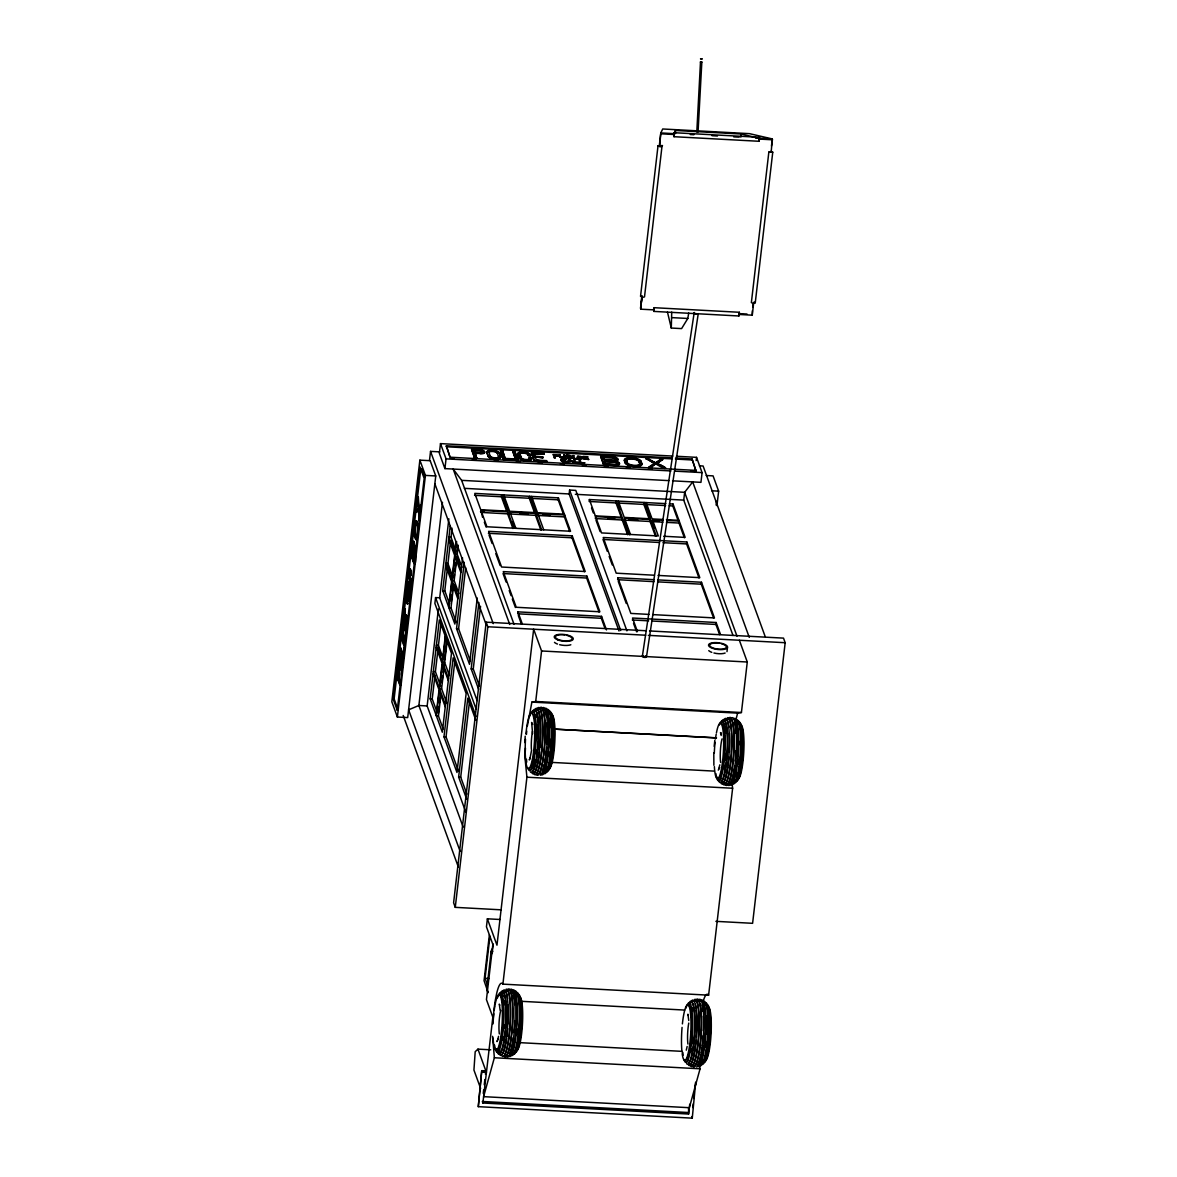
<?xml version="1.0" encoding="UTF-8"?>
<svg xmlns="http://www.w3.org/2000/svg" width="1177" height="1177" viewBox="0 0 1177 1177"><rect width="100%" height="100%" fill="white"/><g stroke="black" fill="none" stroke-linecap="round" stroke-linejoin="round"><path stroke-width="1.5" d="M675.51 133.619L675.51 130.485L740.848 133.987L759.136 138.224L759.194 141.284L674.024 136.709L673.965 133.648L674.303 132.721L759.489 137.297L759.194 141.284M740.833 137.135L740.848 133.987M414.098 546.54L413.73 543.45M410.685 591.59L411.053 590.56L409.537 601.432L409.331 594.179L408.728 596.209L409.405 601.476M713.792 752.721L713.88 765.285M408.654 586.44L408.493 584.645L407.772 588.794L409.096 591.707L409.14 585.69M408.919 586.44L408.684 584.66L408.036 588.809L409.096 591.707M409.831 596.224L409.625 600.476M410.92 570.963L410.376 576.156L411.347 571.433L410.317 575.097L410.17 568.903L410.508 576.215M696.799 131.956L700.492 61.998L701.904 62.072L700.389 61.998M698.049 132.015L701.83 62.072M524.824 742.569L525.207 736.184M688.707 313.038L687.809 318.467L681.601 328.604L671.287 328.045L671.714 312.126M570.359 456.676C560.62 453.807 572.508 454.543 570.977 456.941C563.327 456.293 575.259 457.956 569.065 458.206M398.209 678.084L398.576 668.948L397.37 675.804L398.723 678.114L397.885 675.819L399.091 668.977L398.488 678.849L400.445 685.411L400.151 683.425M402.431 665.152L402.446 660.253L400.768 655.648M412.48 556.677L413.053 543.436L411.509 554.014L412.48 556.677L414.039 547.496M414.966 552.601L414.745 547.614L413.039 558.207L414.01 560.87L415.26 547.643L413.554 558.236L414.525 560.899M408.978 596.224L409.272 601.344M408.448 587.867L408.375 585.763L408.125 587.191M407.227 601.094L407.124 597.136M409.184 589.603L409.184 586.72L408.434 589.309C409.464 593.046 408.419 579.746 408.316 588.986M714.174 746.321L714.822 740.245M419.865 460.148L391.823 701.772L397.385 717.043L407.698 717.587L435.755 475.964L430.193 460.693L419.865 460.148L425.427 475.405L397.385 717.043M397.252 710.261L393.089 698.814L419.998 466.931L424.161 478.377L397.252 710.261L398.282 710.319L394.118 698.873L420.822 468.799M403.932 619.293L405.3 608.803L403.932 619.293L405.05 622.339L406.403 615.056L405.05 622.339M397.797 673.435L398.179 670.184A5.238 0.853 -86.9 0 1 398.341 668.992M402.99 656.442L400.268 647.747L403.034 655.383L404.461 647.615L403.991 654.883M403.946 620.5L407.007 628.901L403.946 620.5L405.3 608.803M406.345 601.109L407.374 597.151L407.772 603.036C407.595 607.347 405.006 595.65 407.654 604.022M407.36 594.606L407.757 597.622L407.11 594.591L408.154 596.68M408.081 596.533L407.61 590.207L408.772 593.635L407.86 597.739L408.507 593.62L407.61 590.207M410.082 579.673L409.243 577.363L410.287 581.409L409.787 585.705L408.478 582.792C408.993 579.658 410.567 588.426 408.581 581.806M409.508 577.377C408.566 580.864 409.743 572.199 409.611 576.392L410.464 578.701L409.611 576.392M411.921 551.807L412.509 546.702M418.306 509.7L419.556 520.749L418.821 509.729L415.981 512.319L418.791 508.376L416.732 510.406M418.674 506.757L417.791 496.738L418.526 507.758C421.925 502.241 422.072 507.758 418.556 509.111L419.041 520.72M406.609 601.109L407.286 597.136M407.948 596.71L407.875 590.221M409.787 585.705L408.846 581.821M409.14 578.304L409.625 575.141M412.995 556.706L412.024 554.029L413.245 544.23M406.845 600.461L407.257 601.624L407.242 598.21L407.404 604.007M411.185 570.977L410.567 575.112L410.435 568.918M404.094 627.429L404.035 624.707L404.829 625.502C403.549 626.385 401.843 629.857 402.902 634.447C404.77 644.04 406.462 632.505 404.917 629.71L405.153 627.768L405.947 628.547A6.282 1.015 -86.9 0 1 405.638 639.302M407.007 601.609L407.095 598.328M408.831 590.383L408.919 586.705M409.522 584.366L410.155 581.07M410.199 578.687L410.567 577.745L410.346 580.923M407.566 616.41C409.302 616.218 405.521 622.265 406.433 626.149L405.315 623.104L405.888 615.027M408.831 591.693L408.993 585.616M409.522 585.69L410.567 577.745M400.106 681.924L399.003 678.879L399.562 674.009A5.238 0.853 -86.9 0 0 399.591 667.889A5.238 0.853 -86.9 0 0 398.547 668.006M406.403 615.056L405.315 623.104M410.082 596.224L409.449 590.133L410.082 594.973M409.831 586.94L410.199 585.969L411.141 589.854L411.509 585.219L410.876 589.839M411.729 584.778L410.523 580.879M409.155 594.929L409.081 594.164M410.082 580.908L410.42 581.865M405.197 630.475L405.668 627.797M409.405 600.211L409.331 594.179M409.89 593.679L410.567 591.457L409.522 591.163L409.89 593.679L409.522 591.163M410.082 596.754L410.935 591.604M411.464 584.763L411.847 580.129M403.608 658.12L403.946 647.585M404.447 646.408L401.622 636.066L405.197 644.481C404.741 654.265 397.517 622.677 404.962 646.438M406.477 628.871L408.081 616.439M409.979 580.614L411.715 583.454L412.097 580.143M414.069 563.592C405.844 535.873 417.497 583.718 415.246 553.352A5.767 0.942 -86.9 0 0 415.113 545.907A5.767 0.942 -86.9 0 0 413.715 549.159L414.245 549.188A5.767 0.942 -86.9 0 1 414.422 547.879M420.616 507.081L420.851 505.124M415.172 558.501L415.761 553.381A5.767 0.942 -86.9 0 0 415.805 546.658A5.767 0.942 -86.9 0 0 414.657 546.79M429.487 460.501L430.547 451.38L439.698 451.865M672.758 456.073L440.492 443.611L439.359 453.351L444.921 468.608L668.919 480.628M449.805 456.573L446.348 445.789L671.89 457.897M444.921 468.608L446.054 458.868L440.492 443.611M442.464 502.299L418.88 705.494L463.149 827.122M446.348 445.789L450.394 458.206L454.072 458.412M477.097 700.58L439.698 597.798L435.564 597.578L434.887 603.418L476.038 716.469M465.798 812.145L427.148 705.95L438.388 609.024M439.698 597.798L448.864 518.822M430.164 698.829L439.33 619.911L451.482 653.294L442.317 732.212L430.164 698.829L432.224 698.947L436.976 711.997M462.561 557.81L454.866 624.075L442.714 590.677L450.202 526.237M432.224 698.947L434.96 675.421M440.742 686.338L435.402 671.655L438.021 649.042M443.199 658.399L438.447 645.349L440.978 623.633M449.54 603.845L444.788 590.795L447.51 567.27M452.704 576.553L447.951 563.503L450.379 542.626M456.352 551.881L451.012 537.198L452.056 528.164M436.108 715.145L439.036 689.81L433.107 673.494M445.259 636.227L442.317 661.548L436.387 645.246L438.447 645.349M448.658 606.994L451.6 581.659L445.656 565.343M456.132 542.553L454.881 553.411L448.937 537.095L451.012 537.198M445.48 704.935L439.551 688.619L442.375 664.269L448.305 680.571M448.54 678.629L442.596 662.313L445.539 636.992M458.044 596.783L452.1 580.482L454.925 556.118L460.869 572.434M461.09 570.477L455.161 554.161L456.632 541.508M438.374 713.439L439.212 706.2M439.639 702.581L440.478 695.342M441.934 682.748L442.743 675.789M443.155 672.317L443.552 668.83M444.597 659.856L446.495 643.569M451.35 601.682L452.189 594.444M452.615 590.825L453.027 587.205M454.087 578.084L454.499 574.597M454.896 571.125L455.911 562.429M443.199 729.063L438.447 716.013L440.963 694.298M446.951 703.419L441.61 688.736L444.435 664.372M449.408 675.48L444.671 662.43L447.392 638.905M456.338 622.545L450.997 607.862L453.733 584.351M458.912 593.635L454.16 580.585L456.794 557.972M461.972 567.329L457.22 554.279L458.265 545.231M471.565 449.614L478.848 449.526A5.238 1.839 6.6 0 1 484.703 451.703A5.238 1.839 6.6 0 1 480.245 453.336L475.081 453.057L476.685 458.133L474.625 458.015L471.565 449.614L478.789 450.011A5.238 1.839 6.6 0 1 480.157 450.144M473.904 450.497L479.068 450.776A3.148 1.103 6.6 0 1 482.585 452.086A3.148 1.103 6.6 0 1 479.907 453.057L474.743 452.777L473.904 450.497L479.127 450.291A3.148 1.103 6.6 0 1 482.644 451.6A3.148 1.103 6.6 0 1 479.966 452.571L474.802 452.292L473.963 450.011M474.625 458.015L471.624 449.128M443.979 736.802L453.145 657.869L466.136 693.547L456.97 772.465L443.979 736.802L446.054 736.905L458.412 770.891M477.229 597.96L469.52 664.328L456.544 628.65L464.238 562.282M476.685 458.133L475.081 453.057M446.054 736.905L454.999 659.782M470.344 661.033L458.603 628.753L465.68 567.77M475.022 453.542L480.245 453.336M486.851 452.689L486.91 452.203A6.282 2.207 6.6 0 1 492.28 450.247A6.282 2.207 6.6 0 1 499.298 452.865L500.637 457.162A6.282 2.207 6.6 0 1 495.267 459.118A6.282 2.207 6.6 0 1 488.249 456.499L486.851 452.689A6.282 2.207 6.6 0 1 495.429 451.203M482.555 517.306L481.01 510.465L507.846 511.892L513.79 528.208M488.249 456.499L486.91 452.203M498.577 457.441A4.193 1.471 6.6 0 1 494.443 458.324A4.193 1.471 6.6 0 1 490.309 456.617L490.368 456.132A4.193 1.471 6.6 0 0 495.046 457.868A4.193 1.471 6.6 0 0 498.621 456.573M466.68 799.139L458.633 777.055L467.799 698.138L475.832 720.221M478.612 689.281L471.183 668.904L478.892 602.536M490.309 456.617L488.97 452.306A4.193 1.471 6.6 0 1 492.545 451.012A4.193 1.471 6.6 0 1 497.238 452.748L497.18 453.233A4.193 1.471 6.6 0 0 493.031 451.527A4.193 1.471 6.6 0 0 488.911 452.409M466.886 794.151L460.707 777.158L469.652 700.035M479.436 686L473.257 669.007L480.54 606.229M500.637 457.162L499.298 452.865M513.628 458.868L513.849 460.119L503.535 459.56L500.534 450.688L502.594 450.791L505.316 458.912L513.628 458.868L505.374 458.427M505.316 458.912L502.594 450.791M503.535 459.56L500.534 450.688M645.849 630.74L486.175 622.177L453.601 902.774L455.264 907.349L501.152 909.821M506.757 511.451L501.402 496.768L501.637 494.826L507.567 511.142L480.731 509.7M455.264 907.349L487.837 626.752L486.175 622.177M512.863 451.836L514.982 451.468L517.983 460.339L515.923 460.236L512.863 451.836L514.923 451.953L517.983 460.339M512.966 528.532L507.625 513.849L507.846 511.892M541.655 529.709L535.726 513.393L509.921 512.01L509.685 513.952L535.491 515.349L540.846 530.018M515.923 460.236L512.922 451.35M517.821 454.351L517.88 453.866A6.282 2.207 6.6 0 1 523.25 451.909A6.282 2.207 6.6 0 1 530.268 454.528L530.489 455.779L528.429 455.661L528.208 454.41A4.193 1.471 6.6 0 0 523.53 452.674A4.193 1.471 6.6 0 0 519.954 453.969L521.279 458.28A4.193 1.471 6.6 0 0 525.972 460.016A4.193 1.471 6.6 0 0 529.547 458.721L529.326 457.47L531.386 457.573L531.607 458.824A6.282 2.207 6.6 0 1 526.251 460.781A6.282 2.207 6.6 0 1 519.219 458.162L517.821 454.351A6.282 2.207 6.6 0 1 523.191 452.395A6.282 2.207 6.6 0 1 530.224 455.013L530.489 455.779M519.219 458.162L517.88 453.866M521.279 458.28L519.954 453.969M528.429 455.661L528.208 454.41M529.547 458.721L529.326 457.47M535.241 457.044L542.98 457.456L535.241 457.044L536.344 460.089L546.672 460.648L546.893 461.899L534.505 461.222L531.445 452.836L543.892 453.013C540.405 456.735 522.397 451.733 544.171 453.778M531.607 458.824L531.386 457.573M529.282 498.268L529.503 496.326L535.447 512.628L509.641 511.245L503.697 494.928L503.476 496.885L529.282 498.268L534.623 512.951M542.921 457.941L534.902 456.764L533.843 453.219M534.505 461.222L531.504 452.351M606.479 629.93L601.535 616.351L517.909 611.863L517.689 613.805L601.315 618.293L605.022 628.489M536.344 460.089L546.893 461.899M500.122 919.502L487.381 918.81L486.454 926.814L492.854 944.395L486.439 999.611L492.839 1017.178L482.879 1102.996L688.589 1114.031L689.722 1104.232M535.491 515.349L535.726 513.393M542.641 457.176L534.961 456.279M544.112 454.263L543.892 453.013M564.401 516.894L564.636 514.952L537.786 513.51L537.565 515.452L564.401 516.894L569.742 531.577M489.382 934.847L484.056 980.662L487.602 991.078A12.417 11.446 -20 0 0 488.028 992.785M487.19 984.119L485.071 978.293L489.926 936.362M492.045 949.103A12.417 11.446 -20 0 0 491.236 950.751L486.807 988.886A12.417 11.446 -20 0 0 487.94 992.196M492.354 951.266L493.192 944.013M485.468 1074.336L485.866 1070.879L481.746 1070.658L478.289 1106.66L692.267 1118.15L695.71 1082.134L695.077 1087.592M553.234 454.602C558.384 458.412 561.62 454.484 553.234 454.602L554.264 457.735L555.338 457.559L554.264 457.735M478.289 1106.66L481.746 1070.658M483.261 1093.404L483.659 1089.931M484.262 1084.738L484.865 1079.544M559.09 454.91L560.105 455.205L559.09 454.91C558.589 458.25 564.195 459.516 565.49 457.309M563.533 514.496L558.192 499.813L558.413 497.871L474.787 493.384L486.94 526.766L570.565 531.254L558.413 497.871M564.357 457.22L563.724 455.161L564.769 455.219L565.004 457.868L559.752 456.72M492.898 1024.019A40.092 6.518 -86.9 0 1 495.296 1000.347L496.694 993.314A40.092 6.518 -86.9 0 1 502.903 984.134L526.913 777.203L525.06 758.385A54.936 8.93 -86.9 0 1 525.442 748.086M527.384 725.856L531.901 702.095L535.712 701.477L541.567 650.969L533.652 629.209L496.974 945.175L487.381 918.81M565.401 457.264L564.769 455.219M560.988 460.531L567.182 461.987L562.738 461.781L560.738 459.839L562.385 458.883L566.299 459.236L561.002 459.56M562.238 459.633C568.609 460.516 564.886 457.971 561.812 460.207M572.346 457.794L567.299 458.442L571.742 458.206M567.388 462.193L571.89 461.399L573.964 462.546L569.006 459.192L567.388 462.193L569.05 460.913C574.935 462.944 566.652 457.603 571.478 461.046M569.006 459.192L573.964 462.546M570.271 456.514L567.711 456.779L570.374 456.426L567.432 455.676L568.226 458.162L571.051 457.868L570.448 457.059L571.463 456.411L568.329 455.646M571.89 461.399L568.859 461.472M572.64 455.631L573.685 455.69L572.64 455.631L573.67 458.78L578.245 458.78L573.67 458.78M619.014 630.99L569.138 493.957L569.594 490.059L575.788 490.397L626.914 630.857M572.861 462.487L573.993 462.296M573.685 459.442L574.729 459.501L573.685 459.442L574.714 462.59L579.29 462.59L574.714 462.59M577.701 455.911C591.751 461.619 568.241 457 580.864 456.367M578.084 458.677L574.582 458.5L573.685 455.69M581.703 458.677L578.76 458.809M579.055 459.736L580.099 459.78L579.055 459.736L580.084 462.87L584.66 462.87L580.084 462.87M579.143 462.487L575.627 462.296L574.729 459.501M584.38 571.757L572.007 537.786L572.228 535.844L488.602 531.342L501.593 567.02L585.219 571.507L572.228 535.844M584.513 462.782L580.997 462.59L580.099 459.78M587.617 456.632L583.145 456.367L582.277 458.162M588.5 459.383L583.483 458.986L582.144 456.956M665.858 503.638L589.383 499.534L589.162 501.476L616.012 502.917L621.353 517.6M617.513 458.971A5.767 2.03 6.6 0 1 614.438 461.34A5.767 2.03 6.6 0 1 619.485 464.003A5.767 2.03 6.6 0 1 614.512 465.518L603.669 464.944L600.623 456.544L611.51 456.647A5.767 2.03 6.6 0 1 617.954 459.045A5.767 2.03 6.6 0 1 613.04 460.84A5.767 2.03 6.6 0 1 619.485 463.238A5.767 2.03 6.6 0 1 614.571 465.033L603.727 464.459L600.682 456.058M599.034 612.011L586.661 578.039L586.882 576.097L503.256 571.61L516.247 607.273L599.873 611.775L586.882 576.097M602.962 457.426L611.731 457.897A3.663 1.295 6.6 0 1 615.836 459.427A3.663 1.295 6.6 0 1 612.717 460.56L603.933 460.089L602.962 457.426L611.79 457.412A3.663 1.295 6.6 0 1 615.895 458.927A3.663 1.295 6.6 0 1 612.761 460.075L603.992 459.604L603.021 456.926M615.159 464.768A3.663 1.295 6.6 0 1 614.232 464.753L605.464 464.282L604.492 461.619L613.32 461.605A3.663 1.295 6.6 0 1 617.425 463.135A3.663 1.295 6.6 0 1 614.291 464.268L605.522 463.797L604.551 461.134M600.623 456.544L611.51 456.647M615.983 464.68A3.663 1.295 6.6 0 0 617.116 463.267A3.663 1.295 6.6 0 0 613.261 462.09L613.32 461.605M601.315 618.293L601.535 616.351M616.012 502.917L616.233 500.975L622.162 517.292L595.327 515.85M771.17 152.216L770.861 151.362L772.745 152.216L755.266 302.739L752.942 303.254L751.367 302.621L768.846 152.083L771.17 152.216L772.303 138.93L749.455 133.648L662.725 128.984L660.797 132.942L659.355 145.374L661.989 146.36L644.51 296.884L642.657 297.369L640.538 296.324L658.017 145.801L662.504 145.536M640.744 309.183L641.877 295.898L640.744 309.183L653.912 309.889L654.162 307.697L739.347 312.273L739.391 314.127L738.994 315.98L653.809 311.405L653.603 309.036L653.912 309.889M659.664 146.228L660.797 132.942L673.965 133.648L675.51 130.485M624.443 460.825L624.501 460.325A8.386 2.942 6.6 0 1 631.652 457.721A8.386 2.942 6.6 0 1 641.024 461.222L641.789 463.988A8.386 2.942 6.6 0 1 634.653 466.607A8.386 2.942 6.6 0 1 625.281 463.105L624.443 460.825A8.386 2.942 6.6 0 1 633.77 458.427M625.281 463.105L624.501 460.325M639.729 464.459A6.282 2.207 6.6 0 1 633.55 465.783A6.282 2.207 6.6 0 1 627.341 463.223L626.561 460.442A6.282 2.207 6.6 0 1 631.931 458.486A6.282 2.207 6.6 0 1 638.949 461.104L639.788 463.4A6.282 2.207 6.6 0 1 634.432 465.356A6.282 2.207 6.6 0 1 627.4 462.738L626.561 460.442M622.221 519.999L622.442 518.042L595.606 516.615L595.371 518.557L622.221 519.999L627.562 534.682M654.221 579.702L617.866 577.76L617.631 579.702L653.985 581.659M639.729 463.885L638.949 461.104M641.789 463.988L641.024 461.222M646.099 458.5L654.795 463.576L646.099 458.5L655.751 462.752L660.562 459.28L662.622 459.383L656.869 463.679L664.166 467.504M662.563 459.869L660.503 459.766L655.692 463.238L648.174 458.603M649.218 519.101L643.878 504.418L644.113 502.476L650.042 518.777L624.237 517.394L618.293 501.078M655.972 464.003C677.025 476.803 656.369 456.661 651.161 467.49L649.16 466.886L654.853 463.076M651.161 467.49L656.03 463.517M655.442 536.168L650.101 521.499L650.322 519.543L624.516 518.16L630.445 534.476M656.869 463.679L662.622 459.383M678.129 520.646L672.788 505.963L673.009 504.021L669.433 503.83M684.352 537.727L678.997 523.044L679.232 521.102L666.697 520.425M732.991 635.433L683.734 500.107L684.646 492.31L692.694 481.908L749.263 637.346M690.619 471.109L696.122 471.403L692.061 458.971L675.554 458.088M696.151 460.59L696.534 457.353L676.407 456.264M698.976 577.907L686.603 543.936L686.838 541.994L603.212 537.492L616.189 573.17L654.368 575.229M696.122 471.403L692.061 458.971M696.534 457.353L702.08 472.61L700.948 482.349L672.582 480.834M713.63 618.175L701.257 584.189L701.477 582.247L657.855 579.893M716.102 505.065L716.528 501.417M753.692 302.739L752.25 315.171L739.082 314.465L739.347 312.273M716.94 505.683L718.632 491.147L713.071 475.876L706.2 475.508M719.618 634.638L715.91 624.443L716.131 622.501L632.505 618.013L637.463 631.593M752.353 310.757L752.25 315.171M752.765 307.212L753.177 303.666M771.479 146.036L772.303 138.93L755.502 138.033M726.989 651.631L727.474 647.497A9.578 3.369 6.6 0 0 714.365 642.613A9.578 3.369 6.6 0 0 712.262 648.218A9.578 3.369 6.6 0 0 727.474 647.497M688.589 1114.031L688.574 1107.748M692.753 1107.542L693.179 1103.923M693.812 1098.479L694.239 1094.845M703.155 1001.436A40.092 6.518 -86.9 0 1 708.613 995.168L732.624 788.252L732.006 782.837M531.901 702.095L737.611 713.13L741.422 712.512L747.277 662.004L739.362 640.244M649.527 630.946L783.514 638.125L785.177 642.716L752.603 923.312L715.896 921.341M408.831 588.206L409.125 586.69M406.683 599.637L406.933 598.269M642.377 656.104L694.15 312.891M646.482 656.854L698.255 313.641A2.089 0.897 8.6 0 1 695.401 313.994A2.089 0.897 8.6 0 1 694.562 312.508M640.435 308.33L642.053 297.766M531.607 750.029L530.003 758.415M759.136 138.224L759.489 137.297M583.203 457.132L583.174 457.868M497.68 1040.056L498.548 1036.348M719.838 764.829L718.647 769.199M686.279 1050.178L687.147 1046.471M735.934 719.721L737.611 713.13M492.604 1036.334L494.355 1057.755L483.615 1096.655L689.325 1107.704L700.065 1068.804L699.594 1065.965M560.811 459.56L560.767 460.413M772.745 152.216L768.846 152.083M403.799 626.752L403.211 633.197L404.976 638.567M405.521 637.669L405.153 638.537M400.401 655.972L399.9 663.181L401.945 667.462M530.209 757.576L529.312 759.959L529.679 759.047M497.886 1039.217L496.988 1041.616L497.356 1040.703M718.279 770.111L719.691 767.536M564.386 457.426L560.796 456.779M569.021 461.163L569.771 459.618M661.989 146.36L660.135 146.831L658.017 145.801M653.809 311.405L654.162 307.697M562.032 459.545L562.9 461.399L566.225 461.472M416.496 512.348L418.821 509.729M490.735 1049.81L477.95 1049.134L475.199 1051.694L473.934 1070.055L480.628 1088.445M572.007 458.339L572.14 457.338L570.595 456.794M649.101 467.372L654.795 463.576M583.321 457.191L587.676 457.338M582.321 456.956L587.588 456.867M566.961 461.281L566.196 461.708M588.529 459.148L582.615 458.236M565.563 461.531L561.885 460.236M674.024 136.709L674.303 132.721M701.992 58.924L700.506 58.85L702.066 58.938M690.266 134.531L693.9 134.722M712.011 135.693L717.455 135.988M733.757 136.87L739.2 137.15M661.106 133.81L674.274 134.516M759.445 139.092L772.612 139.798M740.421 313.685L746.998 314.038M671.964 317.628L687.809 318.467M446.23 446.76L671.773 458.868M675.451 459.059L691.944 459.957M500.475 451.174L502.535 451.277M531.445 452.836L543.833 453.498M646.041 458.986L648.115 459.089M563.695 455.396L564.739 455.455M587.706 457.088C571.713 456.529 599.814 462.193 583.351 457.912M528.488 455.175L530.547 455.293M699.447 465.812L703.096 466.004L765.168 636.536M604.492 461.619L613.261 462.09M529.267 457.956L531.327 458.059M474.684 457.529L476.744 457.632M503.594 459.074L513.908 459.633M515.982 459.751L518.042 459.854M534.564 460.737L546.952 461.413M649.16 466.886L651.219 467.004M450.511 457.235L696.225 470.417M472.404 459.398L476.067 459.589M494.414 460.575L498.077 460.766M516.409 461.752L520.087 461.958M538.419 462.929L542.082 463.135M560.429 464.121L564.092 464.312M582.424 465.298L586.087 465.489M604.434 466.475L608.097 466.68M626.429 467.666L630.107 467.857M648.439 468.843L652.102 469.034M446.054 458.868L670.993 470.947M674.656 471.138L702.08 472.61M425.427 475.405L435.755 475.964M711.747 490.78L718.632 491.147M509.744 624.487L453.174 469.049L461.634 480.348L684.646 492.31L737.008 636.198M464.356 488.337L569.138 493.957M575.332 494.296L683.734 500.107M474.566 495.326L501.402 496.768M558.192 499.813L531.342 498.386L536.697 513.054M618.072 503.035L643.878 504.418M665.623 505.58L645.952 504.536L646.173 502.579L652.102 518.895L662.842 519.469M669.213 505.772L672.788 505.963M418.085 498.71L418.276 508.346M564.357 514.187L537.506 512.745L531.577 496.429M666.432 519.66L678.952 520.337M663.122 520.234L652.382 519.66L658.326 535.962L601.535 532.916L589.383 499.534M480.496 511.642L484.085 511.833M519.734 513.746L528.341 514.217M542.656 514.982L549.806 515.364M607.626 518.468L614.791 518.851M629.165 519.616L637.772 520.087M651.881 520.837L659.046 521.22M418.556 509.111L419.262 518.763M480.775 512.407L507.625 513.849M650.101 521.499L624.281 520.102L629.621 534.785M652.161 521.602L662.901 522.176M666.476 522.367L678.997 523.044M416.423 521.22L417.761 523.544A8.386 1.368 -86.9 0 1 417.967 534.387A8.386 1.368 -86.9 0 1 415.952 539.125L414.613 536.815A8.386 1.368 -86.9 0 1 414.407 525.957A8.386 1.368 -86.9 0 1 416.423 521.22L417.247 523.515A8.386 1.368 -86.9 0 1 417.452 534.358A8.386 1.368 -86.9 0 1 415.437 539.095M663.696 536.256L685.161 537.403L673.009 504.021M417.247 536.241A6.282 1.015 -86.9 0 1 416.187 537.183L414.834 534.858A6.282 1.015 -86.9 0 1 414.672 526.722A6.282 1.015 -86.9 0 1 416.187 523.177L417.541 525.486A6.282 1.015 -86.9 0 1 417.688 533.622M416.187 523.177L417.541 525.486M488.381 533.299L572.007 537.786M659.341 542.479L602.977 539.449L607.303 551.336M662.975 542.671L686.603 543.936M414.834 534.858L416.187 537.183M414.613 536.815L415.952 539.125M412.715 544.995L412.2 544.966A5.767 0.942 -86.9 0 1 413.583 541.7A5.767 0.942 -86.9 0 1 413.715 549.159M455.161 554.161L457.22 554.279M447.951 563.503L445.892 563.4L451.821 579.717L454.646 555.353L448.717 539.037M658.002 575.421L699.815 577.657L686.838 541.994M586.661 578.039L503.035 573.552L506.125 582.041M657.634 581.85L701.257 584.189M410.596 569.462L410.376 576.097M452.1 580.482L454.16 580.585M411.126 588.529L409.934 585.955M442.714 590.677L444.788 590.795M649.027 614.409L630.843 613.423L617.866 577.76M652.661 614.6L714.468 617.925L701.477 582.247M450.997 607.862L448.937 607.759L451.88 582.424L457.809 598.74M632.284 619.955L648.645 620.838M652.279 621.029L715.91 624.443M487.837 626.752L645.687 635.227M648.336 635.359L785.177 642.716M456.544 628.65L458.603 628.753M405.153 627.768L405.947 628.547M404.035 624.707A6.282 1.015 -86.9 0 0 402.519 628.268A6.282 1.015 -86.9 0 0 402.681 636.404L404.123 638.979M402.681 636.404L404.579 640.244A6.282 1.015 -86.9 0 0 405.374 640.156M541.567 650.969L747.277 662.004M400.548 649.733L403.093 658.09M400.636 653.941L402.549 657.781A6.282 1.015 -86.9 0 1 402.696 665.917A6.282 1.015 -86.9 0 1 401.195 669.478L399.283 665.638A6.282 1.015 -86.9 0 1 399.135 657.502A6.282 1.015 -86.9 0 1 400.636 653.941L402.034 657.752A6.282 1.015 -86.9 0 1 402.181 665.888A6.282 1.015 -86.9 0 1 400.68 669.448M401.798 659.708C402.372 684.69 395.266 643.569 402.328 659.738M442.596 662.313L444.671 662.43M471.183 668.904L473.257 669.007M399.283 665.638L400.724 668.198M435.402 671.655L433.327 671.552L439.271 687.868L442.096 663.504L436.167 647.188M398.179 670.184L397.664 670.169A5.238 0.853 -86.9 0 1 398.915 667.197A5.238 0.853 -86.9 0 1 399.047 673.98L399.562 674.009M439.551 688.619L441.61 688.736M535.712 701.477L741.422 712.512M393.089 698.814L394.118 698.873M427.148 705.95L418.88 705.494L408.61 709.805L460.148 851.412M438.447 716.013L436.373 715.91L439.315 690.575L445.259 706.891M716.455 737.817L554.441 729.122L716.44 737.964M550.542 762.328L714.38 771.126M526.913 777.203L732.624 788.252M458.633 777.055L460.707 777.158M485.071 978.293L489.191 978.514M502.903 984.134L708.613 995.168M520.867 1001.289L684.705 1010.072M520.043 1042.66L682.057 1051.355M494.355 1057.755L700.065 1068.804M482.29 1072.188L486.425 1072.409L477.95 1049.134M688.03 1112.5L482.32 1101.466L482.879 1102.996M555.176 454.94L558.339 455.749M570.565 457.029L572.302 457.838M409.449 590.133L411.053 590.56M754.074 302.018L755.266 302.739M656.928 463.194L665.682 467.784M408.213 596.724L407.11 594.591M738.876 315.892L738.773 313.597L739.082 314.465M532.695 724.443L531.621 722.457L532.622 733.712M721.045 733.757L720.545 732.874L721.207 734.374M688.354 1015.398L687.898 1014.221L688.751 1020.503M499.769 1005.276L499.298 1004.099L500.151 1010.381M716.131 622.501L720.471 634.388M646.541 506.154L650.69 517.586M652.749 523.235L654.53 528.135M650.322 519.543L656.266 535.859M618.661 504.668L620.441 509.553M622.442 518.042L628.386 534.358M591.531 508.008L593.326 512.907M595.974 520.19L600.123 531.607M609.171 556.441L612.261 564.931M618.249 581.409L626.296 603.492M633.52 623.354L636.61 631.843M566.269 455.293L567.299 458.442M563.724 455.161C567.079 459.236 558.987 458.647 560.134 454.969M569.594 490.059L620.72 630.519M555.309 457.794L554.396 454.984L557.398 455.926L554.794 456.382L558.501 455.734M542.7 456.691L542.98 457.456M533.784 453.704L534.902 456.764M537.786 513.51L543.73 529.812M497.238 452.748L498.562 457.059M509.921 512.01L515.85 528.326M504.065 498.518L508.229 509.935M512.657 522.117L514.437 527.002M517.909 611.863L522.235 623.751M484.335 522.191L486.116 527.09M488.999 534.991L492.089 543.494M495.797 553.69L500.137 565.578M509.214 590.545L511.068 595.636M512.304 599.034L515.408 607.523M518.307 615.512L521.396 624.001M461.634 480.348L514.011 624.237M691.708 1116.62L692.267 1118.15M430.547 451.38L493.237 623.633M434.843 483.762L486.395 625.384M451.38 540.787L454.337 548.938M457 556.221L459.957 564.386M421.631 468.623L424.603 476.788M447.731 565.46L450.688 573.611M455.131 585.793L456.911 590.692M435.564 597.578L476.096 708.922M438.227 647.306L441.198 655.457M410.788 580.894L411.715 583.454M404.329 626.694L404.608 627.444M400.783 647.777L403.549 655.412M400.445 685.411L396.87 676.981L399.93 685.382M490.956 951.604L491.765 953.797L492.03 952.943A12.417 11.446 -20 0 1 492.839 951.296M403.196 715.484L458.368 867.066M720.839 733.506L720.589 732.594L721.163 735.507M671.287 328.045L667.491 312.185M418.306 496.768L418.938 506.198M645.702 655.927A2.089 0.897 8.6 0 1 645.938 657.281A2.089 0.897 8.6 0 1 642.892 656.898A2.089 0.897 8.6 0 1 643.172 655.604M400.092 654.912A6.282 1.015 -86.9 0 1 401.166 653.971M399.797 665.667A6.282 1.015 -86.9 0 1 399.856 656.089M403.49 625.678A6.282 1.015 -86.9 0 1 404.55 624.737M403.196 636.433A6.282 1.015 -86.9 0 1 403.24 626.855M412.892 543.671A5.767 0.942 -86.9 0 1 413.995 541.508A5.767 0.942 -86.9 0 1 414.451 546.231M414.378 547.732A5.767 0.942 -86.9 0 1 414.245 549.188M415.128 536.844A8.386 1.368 -86.9 0 1 414.922 525.987A8.386 1.368 -86.9 0 1 416.938 521.249M405.418 628.533A6.282 1.015 -86.9 0 1 405.579 636.669A6.282 1.015 -86.9 0 1 404.064 640.214M415.349 534.888A6.282 1.015 -86.9 0 1 415.187 526.752A6.282 1.015 -86.9 0 1 416.702 523.191M417.026 525.457A6.282 1.015 -86.9 0 1 417.173 533.593A6.282 1.015 -86.9 0 1 415.672 537.153M626.502 460.928A6.282 2.207 6.6 0 1 631.872 458.971A6.282 2.207 6.6 0 1 638.905 461.59M529.591 458.236A4.193 1.471 6.6 0 1 526.016 459.53A4.193 1.471 6.6 0 1 521.337 457.794M496.841 451.63A6.282 2.207 6.6 0 1 499.239 453.351M519.896 454.454A4.193 1.471 6.6 0 1 523.471 453.16A4.193 1.471 6.6 0 1 528.149 454.896M635.874 458.839A8.386 2.942 6.6 0 1 640.965 461.708M641.848 463.503A8.386 2.942 6.6 0 1 634.697 466.121A8.386 2.942 6.6 0 1 625.34 462.62M484.291 451.688A5.238 1.839 6.6 0 1 480.187 453.822M481.467 450.408A5.238 1.839 6.6 0 1 483.615 451.203M611.466 457.132A5.767 2.03 6.6 0 1 612.952 457.279M614.409 457.559A5.767 2.03 6.6 0 1 616.763 458.442M531.666 458.339A6.282 2.207 6.6 0 1 526.296 460.295A6.282 2.207 6.6 0 1 519.278 457.676M500.696 456.676A6.282 2.207 6.6 0 1 495.326 458.633A6.282 2.207 6.6 0 1 488.293 456.014M526.428 734.419A54.936 8.93 -86.9 0 1 526.752 731.079M682.395 1023.887A27.821 4.517 -86.9 0 1 689.516 1007.556A27.821 4.517 -86.9 0 1 689.222 1047.81A27.821 4.517 -86.9 0 1 682.174 1053.621M681.983 1051.973A27.821 4.517 -86.9 0 1 682.057 1027.403M707.789 1006.997A26.791 4.355 -86.9 0 1 710.996 1035.186A26.791 4.355 -86.9 0 1 704.537 1059.977M686.073 1008.042A29.822 4.84 -86.9 0 1 692.473 1030.434A29.822 4.84 -86.9 0 1 683.999 1059.477M683.175 1055.21A29.822 4.84 -86.9 0 1 682.851 1052.488M687.927 1044.058A14.889 2.428 -86.9 0 1 688.766 1023.078M692.076 1007.689A29.131 4.737 -86.9 0 1 692.591 1010.66M692.723 1038.114A29.131 4.737 -86.9 0 1 692.164 1043.602M691.473 1048.633A29.131 4.737 -86.9 0 1 690.943 1051.679M688.471 1060.153A29.131 4.737 -86.9 0 1 685.97 1061.271M688.221 1005.232A29.131 4.737 -86.9 0 1 690.722 1004.113M695.475 1000.98A34.059 5.532 -86.9 0 1 701.286 1030.566A34.059 5.532 -86.9 0 1 692.856 1066.494M690.987 1001.907A32.824 5.341 -86.9 0 1 696.593 1030.405A32.824 5.341 -86.9 0 1 688.457 1065.038M709.113 1010.999A26.365 4.281 -86.9 0 1 709.937 1016.972M710.04 1033.391A26.365 4.281 -86.9 0 1 709.201 1043.499M709.01 1045.058A26.365 4.281 -86.9 0 1 708.098 1050.811M707.745 1052.488A26.365 4.281 -86.9 0 1 707.024 1055.386M706.788 1004.82A28.925 4.693 -86.9 0 1 710.452 1031.479A28.925 4.693 -86.9 0 1 704.479 1062.419M709.172 1014.751A28.307 4.605 -86.9 0 1 709.393 1017.664M709.393 1032.95A28.307 4.605 -86.9 0 1 709.216 1035.922M705.376 1002.907A30.764 5.002 -86.9 0 1 709.054 1035.274A30.764 5.002 -86.9 0 1 701.639 1063.728M705.847 1004.084A29.984 4.87 -86.9 0 1 708.186 1035.201A29.984 4.87 -86.9 0 1 702.198 1063.361M706.877 1015.795A31.338 5.091 -86.9 0 1 706.788 1034.362M706.156 1042.425A31.338 5.091 -86.9 0 1 705.626 1047M702.816 1060.712A31.338 5.091 -86.9 0 1 701.889 1062.949M703.611 1001.318A32.265 5.238 -86.9 0 1 707.465 1035.26A32.265 5.238 -86.9 0 1 699.682 1065.097M701.566 1000.141A33.339 5.414 -86.9 0 1 705.553 1035.216A33.339 5.414 -86.9 0 1 697.505 1066.038M701.139 1001.141A32.309 5.252 -86.9 0 1 705.008 1035.142A32.309 5.252 -86.9 0 1 697.211 1065.008M702.007 1004.996A32.853 5.341 -86.9 0 1 702.934 1011.352M703.272 1016.163A32.853 5.341 -86.9 0 1 703.257 1030.758M702.993 1035.922A32.853 5.341 -86.9 0 1 702.066 1045.897M701.875 1047.456A32.853 5.341 -86.9 0 1 701.036 1052.959M700.742 1054.621A32.853 5.341 -86.9 0 1 699.741 1059.065M699.403 1060.33A32.853 5.341 -86.9 0 1 697.946 1064.185M699.123 1000.479A32.853 5.341 -86.9 0 1 700.492 1000.965M699.315 999.405A33.942 5.517 -86.9 0 1 703.611 1030.699A33.942 5.517 -86.9 0 1 696.607 1067.009M697.005 1000.259A32.971 5.355 -86.9 0 1 700.948 1034.951A32.971 5.355 -86.9 0 1 693.003 1065.435M694.901 1000.494A32.618 5.296 -86.9 0 1 698.8 1034.818A32.618 5.296 -86.9 0 1 690.928 1064.979M689.031 1003.025A31.514 5.12 -86.9 0 1 694.415 1030.405A31.514 5.12 -86.9 0 1 686.603 1063.655M691.076 1002.245A30.661 4.988 -86.9 0 1 694.945 1030.508A30.661 4.988 -86.9 0 1 688.619 1063.302M695.372 1004.231A31.838 5.179 -86.9 0 1 696.269 1008.777M696.431 1010.175A31.838 5.179 -86.9 0 1 696.534 1037.158M696.269 1040.409A31.838 5.179 -86.9 0 1 689.016 1064.111M692.9 1001.156A31.838 5.179 -86.9 0 1 694.224 1001.627M694.665 999.42A33.677 5.473 -86.9 0 1 698.697 1034.863A33.677 5.473 -86.9 0 1 690.575 1066.009M688.28 1005.423A27.321 4.443 -86.9 0 1 691.723 1030.611A27.321 4.443 -86.9 0 1 686.088 1059.83M495.164 1004.334A27.821 4.517 -86.9 0 1 501.902 1003.069A27.821 4.517 -86.9 0 1 499.386 1043.97A27.821 4.517 -86.9 0 1 493.075 1038.099M493.104 1022.71A27.821 4.517 -86.9 0 1 493.796 1013.765M494.193 1010.396A27.821 4.517 -86.9 0 1 494.899 1005.746M519.204 996.875A26.791 4.355 -86.9 0 1 522.397 1025.079A26.791 4.355 -86.9 0 1 515.938 1049.855M499.328 1033.936A14.889 2.428 -86.9 0 1 500.784 1010.381M497.474 997.919A29.822 4.84 -86.9 0 1 503.668 1003.687A29.822 4.84 -86.9 0 1 501.196 1043.852A29.822 4.84 -86.9 0 1 494.575 1045.088M499.622 995.109A29.131 4.737 -86.9 0 1 503.182 996.375M503.991 1000.538A29.131 4.737 -86.9 0 1 504.418 1004.672M504.344 1024.976A29.131 4.737 -86.9 0 1 504.124 1027.992M503.123 1036.893A29.131 4.737 -86.9 0 1 502.623 1040.085M499.872 1050.031A29.131 4.737 -86.9 0 1 496.326 1048.781M506.89 990.857A34.059 5.532 -86.9 0 1 512.701 1020.444A34.059 5.532 -86.9 0 1 504.256 1056.372M502.402 991.784A32.824 5.341 -86.9 0 1 507.773 1024.578A32.824 5.341 -86.9 0 1 498.68 1052.238M520.984 1003.554A26.365 4.281 -86.9 0 1 519.748 1039.35M519.498 1040.689A26.365 4.281 -86.9 0 1 518.424 1045.264M511.48 991.784A33.339 5.414 -86.9 0 1 517.174 1020.739A33.339 5.414 -86.9 0 1 508.92 1055.916M518.204 994.697A28.925 4.693 -86.9 0 1 521.661 1025.138A28.925 4.693 -86.9 0 1 514.687 1051.87M516.791 992.785A30.764 5.002 -86.9 0 1 520.469 1025.152A30.764 5.002 -86.9 0 1 513.04 1053.606M515.997 993.52A29.984 4.87 -86.9 0 1 519.587 1025.079A29.984 4.87 -86.9 0 1 512.363 1052.797M517.851 1029.125A31.338 5.091 -86.9 0 1 517.394 1033.862M515.011 991.196A32.265 5.238 -86.9 0 1 518.88 1025.138A32.265 5.238 -86.9 0 1 511.098 1054.975M512.554 991.019A32.309 5.252 -86.9 0 1 516.629 1020.797A32.309 5.252 -86.9 0 1 509.965 1055.372M511.892 990.843A32.853 5.341 -86.9 0 1 514.599 1004.614M514.673 1020.65A32.853 5.341 -86.9 0 1 513.834 1032.523M513.275 1037.334A32.853 5.341 -86.9 0 1 509.361 1054.062M510.73 989.283A33.942 5.517 -86.9 0 1 514.79 1025.005A33.942 5.517 -86.9 0 1 506.596 1056.387M508.405 990.137A32.971 5.355 -86.9 0 1 512.348 1024.829A32.971 5.355 -86.9 0 1 504.403 1055.313M506.301 990.372A32.618 5.296 -86.9 0 1 510.553 1016.222A32.618 5.296 -86.9 0 1 505.154 1053.606M500.431 992.902A31.514 5.12 -86.9 0 1 505.61 1024.402A31.514 5.12 -86.9 0 1 496.871 1050.958M502.476 992.123A30.661 4.988 -86.9 0 1 506.139 1024.387A30.661 4.988 -86.9 0 1 498.754 1052.738M502.888 992.726A31.838 5.179 -86.9 0 1 507.67 998.655M508.243 1004.849A31.838 5.179 -86.9 0 1 508.155 1023.71M507.802 1028.669A31.838 5.179 -86.9 0 1 506.978 1036.554M506.728 1038.394A31.838 5.179 -86.9 0 1 500.431 1053.989M506.066 989.298A33.677 5.473 -86.9 0 1 510.097 1024.74A33.677 5.473 -86.9 0 1 501.976 1055.887M499.681 995.301A27.321 4.443 -86.9 0 1 502.947 1024.049A27.321 4.443 -86.9 0 1 496.356 1049.31M518.468 995.668A28.307 4.605 -86.9 0 1 519.484 997.978M520.881 1009.086A28.307 4.605 -86.9 0 1 520.867 1021.356M716.44 732.83A27.821 4.517 -86.9 0 1 723.178 731.564A27.821 4.517 -86.9 0 1 720.662 772.465A27.821 4.517 -86.9 0 1 714.365 766.595M714.307 753.015A27.821 4.517 -86.9 0 1 715.086 742.26M715.484 738.891A27.821 4.517 -86.9 0 1 716.19 734.227M740.48 725.37A26.791 4.355 -86.9 0 1 743.864 750.058A26.791 4.355 -86.9 0 1 738.347 778.733M720.618 762.431A14.889 2.428 -86.9 0 1 722.075 738.862M719.191 725.047A29.822 4.84 -86.9 0 1 725.047 733.551A29.822 4.84 -86.9 0 1 722.354 772.936A29.822 4.84 -86.9 0 1 715.866 773.583M720.913 723.605A29.131 4.737 -86.9 0 1 724.458 724.855M724.767 726.062A29.131 4.737 -86.9 0 1 725.709 733.153M725.635 753.471A29.131 4.737 -86.9 0 1 725.061 760.165M724.414 765.374A29.131 4.737 -86.9 0 1 723.914 768.581M721.163 778.527A29.131 4.737 -86.9 0 1 717.602 777.261M728.166 719.353A34.059 5.532 -86.9 0 1 733.977 748.925A34.059 5.532 -86.9 0 1 725.547 784.868M723.678 720.28A32.824 5.341 -86.9 0 1 729.284 748.778A32.824 5.341 -86.9 0 1 721.148 783.411M742.275 732.05A26.365 4.281 -86.9 0 1 741.039 767.845M740.451 770.861A26.365 4.281 -86.9 0 1 739.715 773.76M739.48 723.193A28.925 4.693 -86.9 0 1 742.952 753.633A28.925 4.693 -86.9 0 1 735.978 780.366M738.067 721.28A30.764 5.002 -86.9 0 1 741.745 753.648A30.764 5.002 -86.9 0 1 734.33 782.102M737.288 722.016A29.984 4.87 -86.9 0 1 741.083 749.646A29.984 4.87 -86.9 0 1 734.889 781.734M739.789 741.466A31.338 5.091 -86.9 0 1 739.774 744.6M739.009 759.209A31.338 5.091 -86.9 0 1 738.509 763.888M736.934 773.716A31.338 5.091 -86.9 0 1 736.287 776.452M735.684 720.574A31.338 5.091 -86.9 0 1 736.993 721.045M736.302 719.691A32.265 5.238 -86.9 0 1 740.156 753.633A32.265 5.238 -86.9 0 1 732.374 783.47M734.257 718.514A33.339 5.414 -86.9 0 1 738.244 753.589A33.339 5.414 -86.9 0 1 730.196 784.412M733.83 719.515A32.309 5.252 -86.9 0 1 737.699 753.501A32.309 5.252 -86.9 0 1 729.902 783.382M734.36 722.016A32.853 5.341 -86.9 0 1 735.875 733.094M735.875 750.838A32.853 5.341 -86.9 0 1 735.125 761.019M734.566 765.83A32.853 5.341 -86.9 0 1 730.637 782.558M732.02 717.779A33.942 5.517 -86.9 0 1 736.081 753.501A33.942 5.517 -86.9 0 1 727.886 784.882M729.696 718.632A32.971 5.355 -86.9 0 1 733.639 753.324A32.971 5.355 -86.9 0 1 725.694 783.808M727.592 718.867A32.618 5.296 -86.9 0 1 731.491 753.192A32.618 5.296 -86.9 0 1 723.634 783.352M721.722 721.398A31.514 5.12 -86.9 0 1 726.886 752.883A31.514 5.12 -86.9 0 1 718.161 779.454M723.767 720.618A30.661 4.988 -86.9 0 1 727.636 748.866A30.661 4.988 -86.9 0 1 721.31 781.675M724.179 721.221A31.838 5.179 -86.9 0 1 728.96 727.151M729.534 733.345A31.838 5.179 -86.9 0 1 729.446 752.206M729.093 757.164A31.838 5.179 -86.9 0 1 728.254 765.05M728.004 766.889A31.838 5.179 -86.9 0 1 721.722 782.484M727.357 717.793A33.677 5.473 -86.9 0 1 731.388 753.236A33.677 5.473 -86.9 0 1 723.266 784.368M720.971 723.796A27.321 4.443 -86.9 0 1 724.238 752.544A27.321 4.443 -86.9 0 1 717.646 777.806M742.084 736.022A28.307 4.605 -86.9 0 1 742.143 749.852M525.942 733.874A27.821 4.517 -86.9 0 1 534.02 719.765A27.821 4.517 -86.9 0 1 530.4 766.374A27.821 4.517 -86.9 0 1 525.516 739.244M551.513 715.219A26.791 4.355 -86.9 0 1 554.897 739.921A26.791 4.355 -86.9 0 1 549.379 768.596M529.797 716.263A29.822 4.84 -86.9 0 1 536.197 738.67A29.822 4.84 -86.9 0 1 527.737 767.698M526.722 762.122A29.822 4.84 -86.9 0 1 526.457 759.209M531.386 749.396A14.889 2.428 -86.9 0 1 532.49 731.314M535.491 714.719A29.131 4.737 -86.9 0 1 536.079 717.323M536.844 724.546A29.131 4.737 -86.9 0 1 536.903 738.759M536.094 750.029A29.131 4.737 -86.9 0 1 535.682 753.56M534.667 759.915A29.131 4.737 -86.9 0 1 529.694 769.508M531.945 713.468A29.131 4.737 -86.9 0 1 534.446 712.35M539.198 709.201A34.059 5.532 -86.9 0 1 545.01 738.788A34.059 5.532 -86.9 0 1 536.58 774.731M536.889 709.437A33.677 5.473 -86.9 0 1 542.641 738.7A32.618 5.296 -86.9 0 1 536.021 773.686M534.299 774.231A33.677 5.473 -86.9 0 0 542.641 738.7A32.618 5.296 -86.9 0 0 538.625 708.716M534.711 710.143A32.824 5.341 -86.9 0 1 540.317 738.641A32.824 5.341 -86.9 0 1 532.181 773.274M552.572 718.132A26.365 4.281 -86.9 0 1 553.308 721.898M553.793 727.033A26.365 4.281 -86.9 0 1 553.852 739.906M553.425 746.762A26.365 4.281 -86.9 0 1 550.748 763.623M550.512 713.056A28.925 4.693 -86.9 0 1 553.984 743.481A28.925 4.693 -86.9 0 1 547.011 770.229M552.601 720.383A28.307 4.605 -86.9 0 1 552.896 722.972M552.719 747.071A28.307 4.605 -86.9 0 1 552.381 750.646M549.1 711.129A30.764 5.002 -86.9 0 1 552.778 743.511A30.764 5.002 -86.9 0 1 545.363 771.95M549.571 712.306A29.984 4.87 -86.9 0 1 551.91 743.423A29.984 4.87 -86.9 0 1 545.922 771.597M550.203 719.309A31.338 5.091 -86.9 0 1 550.762 727.548M550.674 739.318A31.338 5.091 -86.9 0 1 550.306 745.865M549.718 752.221A31.338 5.091 -86.9 0 1 549.35 755.237M546.996 767.507A31.338 5.091 -86.9 0 1 545.613 771.185M547.334 709.554A32.265 5.238 -86.9 0 1 551.41 739.274A32.265 5.238 -86.9 0 1 544.76 773.804M545.289 708.363A33.339 5.414 -86.9 0 1 549.276 743.437A33.339 5.414 -86.9 0 1 541.229 774.26M544.863 709.363A32.309 5.252 -86.9 0 1 548.732 743.364A32.309 5.252 -86.9 0 1 540.934 773.245M542.847 708.701A32.853 5.341 -86.9 0 1 546.319 716.572M546.908 722.958A32.853 5.341 -86.9 0 1 546.716 744.144M546.466 747.542A32.853 5.341 -86.9 0 1 545.598 755.678M545.334 757.576A32.853 5.341 -86.9 0 1 544.465 762.843M544.142 764.417A32.853 5.341 -86.9 0 1 542.156 771.347M543.053 707.642A33.942 5.517 -86.9 0 1 547.334 738.921A33.942 5.517 -86.9 0 1 540.331 775.246M540.729 708.495A32.971 5.355 -86.9 0 1 544.671 743.173A32.971 5.355 -86.9 0 1 536.727 773.657M532.754 711.261A31.514 5.12 -86.9 0 1 538.139 738.626A31.514 5.12 -86.9 0 1 530.327 771.891M534.799 710.467A30.661 4.988 -86.9 0 1 538.669 738.729A30.661 4.988 -86.9 0 1 532.342 771.538M536.624 709.393A31.838 5.179 -86.9 0 1 540.125 747.027M539.669 751.838A31.838 5.179 -86.9 0 1 532.74 772.333M533.137 714.056A27.321 4.443 -86.9 0 1 535.27 742.407A27.321 4.443 -86.9 0 1 529.827 768.066M725.12 653.058A9.578 3.369 6.6 0 1 713.939 653M711.776 652.338A9.578 3.369 6.6 0 1 708.775 650.646M721.236 643.672A8.474 2.987 6.6 0 1 723.737 648.895A8.474 2.987 6.6 0 1 710.011 646.202A8.474 2.987 6.6 0 1 719.103 643.245M570.83 644.775A9.578 3.369 6.6 0 1 559.649 644.716M557.501 644.054A9.578 3.369 6.6 0 1 554.485 642.362M566.946 635.389A8.474 2.987 6.6 0 1 569.462 640.612A8.474 2.987 6.6 0 1 555.721 637.919A8.474 2.987 6.6 0 1 564.828 634.962M557.972 639.935A9.578 3.369 6.6 0 0 573.184 639.229A9.578 3.369 6.6 0 0 560.09 634.329A9.578 3.369 6.6 0 0 557.972 639.935"/></g></svg>
